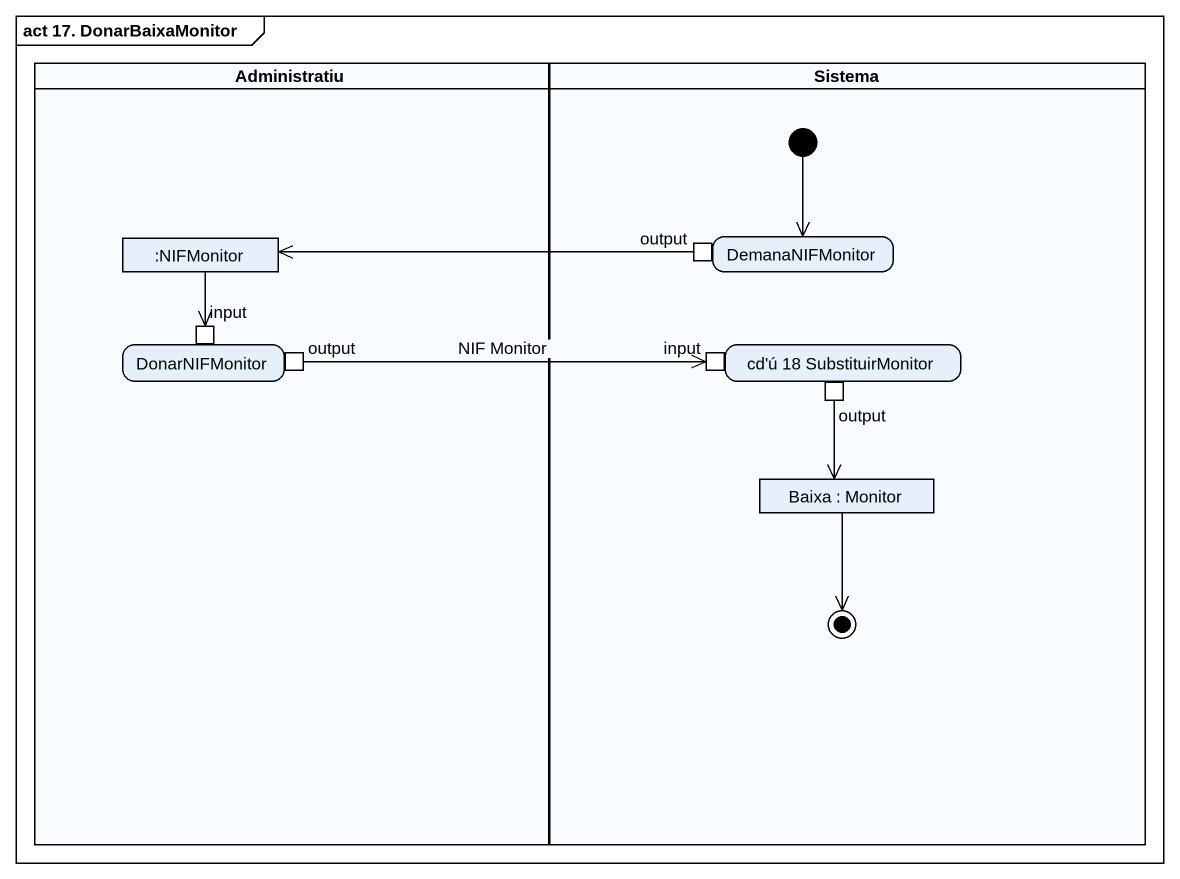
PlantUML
@startuml
mainframe act 17. DonarBaixaMonitor
hide empty description
state Administratiu <<partition>> {
  state ":NIFMonitor" as NIFMonitor <<object>>
  state DonarNIFMonitor {
    state input <<inputPin>>
    state "output" as output_2 <<outputPin>>
  }
}
state Sistema <<partition>> {
  state DemanaNIFMonitor {
    state output <<outputPin>>
  }
  state "cd'ú 18 SubstituirMonitor" as cd_ú_18_SubstituirMonitor {
    state "input" as input_2 <<inputPin>>
    state "output" as output_3 <<outputPin>>
  }
  state "Baixa : Monitor" as Baixa <<object>>
  [*] --> DemanaNIFMonitor
  Baixa --> [*]
}
NIFMonitor --> input
output -left-> NIFMonitor
output_2 -right-> input_2 : NIF Monitor
output_3 --> Baixa
@enduml
